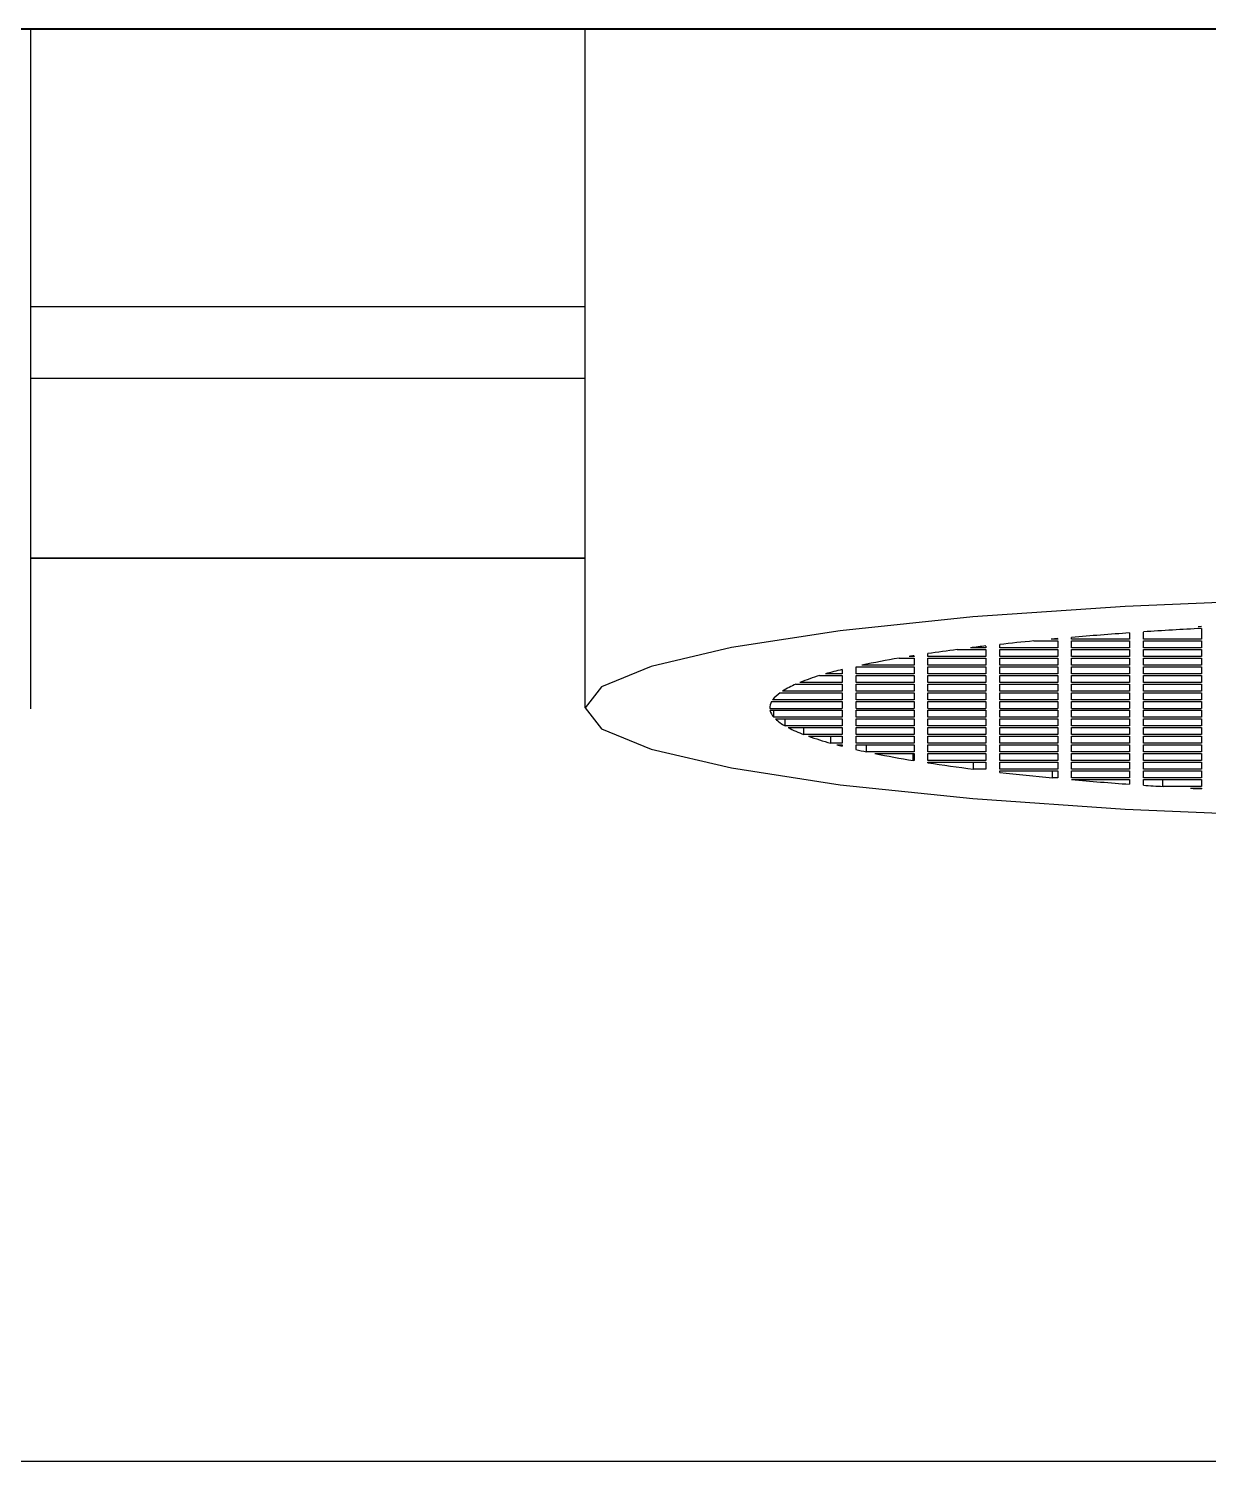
# Model space of a CAD drawing. Header units: millimetres. Extents: x -2889 to 8174, y 2447 to 8478.
# Drawn here: x 1772.304 to 1773.581, y 3481.123 to 3482.674 of the extents above; entities that cross this region are included whole.
import ezdxf

# ---------------------------------------------------------------- set-up
doc = ezdxf.new("R2010")
doc.units = ezdxf.units.MM

msp = doc.modelspace()

# ---------------------------------------------------------------- linework, layer by layer
at = {"color": 7, "linetype": 'Continuous', "lineweight": 25}
for p, q in [((1770.0363, 3482.6741), (1775.1763, 3482.6741)), ((1770.0447, 3482.6736), (1775.1678, 3482.6736)), ((1772.3063, 3481.9375), (1772.3063, 3482.6736)), ((1772.3063, 3481.9375), (1772.3063, 3482.6736)), ((1772.9063, 3481.9387), (1772.9063, 3482.6736)), ((1772.3063, 3482.1005), (1772.9063, 3482.1005)), ((1773.5736, 3482.0265), (1773.5699, 3482.0263)), ((1773.5736, 3482.0265), (1773.5699, 3482.0263)), ((1773.5736, 3482.0265), (1773.5736, 3482.0265)), ((1773.392, 3482.0111), (1773.418, 3482.0111)), ((1773.418, 3482.0129), (1773.411, 3482.0129)), ((1773.418, 3482.0135), (1773.418, 3482.0129)), ((1773.418, 3482.0111), (1773.418, 3482.0035)), ((1773.433, 3482.0129), (1773.433, 3482.0149)), ((1773.4958, 3482.0129), (1773.433, 3482.0129)), ((1773.433, 3482.0035), (1773.433, 3482.0111)), ((1773.433, 3482.0111), (1773.4958, 3482.0111)), ((1773.4958, 3482.0197), (1773.4958, 3482.0129)), ((1773.4958, 3482.0111), (1773.4958, 3482.0035)), ((1773.5108, 3482.0129), (1773.5108, 3482.0207)), ((1773.5736, 3482.0129), (1773.5108, 3482.0129)), ((1773.5108, 3482.0035), (1773.5108, 3482.0111)), ((1773.5108, 3482.0111), (1773.5736, 3482.0111)), ((1773.5736, 3482.0245), (1773.5736, 3482.0129)), ((1773.5736, 3482.0111), (1773.5736, 3482.0035)), ((1773.2625, 3481.995), (1773.2625, 3481.9941)), ((1773.2775, 3481.9941), (1773.2775, 3481.9973)), ((1773.3093, 3482.0017), (1773.3402, 3482.0017)), ((1773.3402, 3482.0035), (1773.3235, 3482.0035)), ((1773.3402, 3482.0055), (1773.3402, 3482.0035)), ((1773.3402, 3482.0017), (1773.3402, 3481.9941)), ((1773.3552, 3482.0035), (1773.3552, 3482.0073)), ((1773.418, 3482.0035), (1773.3552, 3482.0035)), ((1773.3552, 3481.9941), (1773.3552, 3482.0017)), ((1773.3552, 3482.0017), (1773.418, 3482.0017)), ((1773.418, 3482.0017), (1773.418, 3481.9941)), ((1773.4958, 3482.0035), (1773.433, 3482.0035)), ((1773.433, 3482.0017), (1773.4958, 3482.0017)), ((1773.433, 3481.9941), (1773.433, 3482.0017)), ((1773.4958, 3482.0017), (1773.4958, 3481.9941)), ((1773.5736, 3482.0035), (1773.5108, 3482.0035)), ((1773.5108, 3481.9941), (1773.5108, 3482.0017)), ((1773.5108, 3482.0017), (1773.5736, 3482.0017)), ((1773.5736, 3482.0017), (1773.5736, 3481.9941)), ((1773.1847, 3481.98), (1773.1847, 3481.9754)), ((1773.1997, 3481.9829), (1773.2625, 3481.9829)), ((1773.1997, 3481.9754), (1773.1997, 3481.9829)), ((1773.2625, 3481.9848), (1773.2059, 3481.9848)), ((1773.2463, 3481.9923), (1773.2625, 3481.9923)), ((1773.2625, 3481.9941), (1773.2572, 3481.9941)), ((1773.2625, 3481.9923), (1773.2625, 3481.9848)), ((1773.2625, 3481.9829), (1773.2625, 3481.9754)), ((1773.3402, 3481.9941), (1773.2775, 3481.9941)), ((1773.2775, 3481.9848), (1773.2775, 3481.9923)), ((1773.2775, 3481.9923), (1773.3402, 3481.9923)), ((1773.3402, 3481.9848), (1773.2775, 3481.9848)), ((1773.2775, 3481.9754), (1773.2775, 3481.9829)), ((1773.2775, 3481.9829), (1773.3402, 3481.9829)), ((1773.3402, 3481.9923), (1773.3402, 3481.9848)), ((1773.3402, 3481.9829), (1773.3402, 3481.9754)), ((1773.418, 3481.9941), (1773.3552, 3481.9941)), ((1773.3552, 3481.9848), (1773.3552, 3481.9923)), ((1773.3552, 3481.9923), (1773.418, 3481.9923)), ((1773.418, 3481.9848), (1773.3552, 3481.9848)), ((1773.3552, 3481.9829), (1773.418, 3481.9829)), ((1773.3552, 3481.9754), (1773.3552, 3481.9829)), ((1773.418, 3481.9923), (1773.418, 3481.9848)), ((1773.418, 3481.9829), (1773.418, 3481.9754)), ((1773.4958, 3481.9941), (1773.433, 3481.9941)), ((1773.433, 3481.9923), (1773.4958, 3481.9923)), ((1773.433, 3481.9848), (1773.433, 3481.9923)), ((1773.4958, 3481.9848), (1773.433, 3481.9848)), ((1773.433, 3481.9829), (1773.4958, 3481.9829)), ((1773.433, 3481.9754), (1773.433, 3481.9829)), ((1773.4958, 3481.9923), (1773.4958, 3481.9848)), ((1773.4958, 3481.9829), (1773.4958, 3481.9754)), ((1773.5736, 3481.9941), (1773.5108, 3481.9941)), ((1773.5108, 3481.9848), (1773.5108, 3481.9923)), ((1773.5108, 3481.9923), (1773.5736, 3481.9923)), ((1773.5736, 3481.9848), (1773.5108, 3481.9848)), ((1773.5108, 3481.9829), (1773.5736, 3481.9829)), ((1773.5108, 3481.9754), (1773.5108, 3481.9829)), ((1773.5736, 3481.9923), (1773.5736, 3481.9848)), ((1773.5736, 3481.9829), (1773.5736, 3481.9754)), ((1773.1347, 3481.9642), (1773.1847, 3481.9642)), ((1773.1847, 3481.966), (1773.1389, 3481.966)), ((1773.1603, 3481.9736), (1773.1847, 3481.9736)), ((1773.1847, 3481.9754), (1773.1666, 3481.9754)), ((1773.1847, 3481.9736), (1773.1847, 3481.966)), ((1773.1847, 3481.9642), (1773.1847, 3481.9566)), ((1773.2625, 3481.9754), (1773.1997, 3481.9754)), ((1773.1997, 3481.9736), (1773.2625, 3481.9736)), ((1773.1997, 3481.966), (1773.1997, 3481.9736)), ((1773.2625, 3481.966), (1773.1997, 3481.966)), ((1773.1997, 3481.9642), (1773.2625, 3481.9642)), ((1773.1997, 3481.9566), (1773.1997, 3481.9642)), ((1773.2625, 3481.9736), (1773.2625, 3481.966)), ((1773.2625, 3481.9642), (1773.2625, 3481.9566)), ((1773.3402, 3481.9754), (1773.2775, 3481.9754)), ((1773.2775, 3481.966), (1773.2775, 3481.9736)), ((1773.2775, 3481.9736), (1773.3402, 3481.9736)), ((1773.3402, 3481.966), (1773.2775, 3481.966)), ((1773.2775, 3481.9566), (1773.2775, 3481.9642)), ((1773.2775, 3481.9642), (1773.3402, 3481.9642)), ((1773.3402, 3481.9736), (1773.3402, 3481.966)), ((1773.3402, 3481.9642), (1773.3402, 3481.9566)), ((1773.418, 3481.9754), (1773.3552, 3481.9754)), ((1773.3552, 3481.9736), (1773.418, 3481.9736)), ((1773.3552, 3481.966), (1773.3552, 3481.9736)), ((1773.418, 3481.966), (1773.3552, 3481.966)), ((1773.3552, 3481.9642), (1773.418, 3481.9642)), ((1773.3552, 3481.9566), (1773.3552, 3481.9642)), ((1773.418, 3481.9736), (1773.418, 3481.966)), ((1773.418, 3481.9642), (1773.418, 3481.9566)), ((1773.4958, 3481.9754), (1773.433, 3481.9754)), ((1773.433, 3481.9736), (1773.4958, 3481.9736)), ((1773.433, 3481.966), (1773.433, 3481.9736)), ((1773.4958, 3481.966), (1773.433, 3481.966)), ((1773.433, 3481.9642), (1773.4958, 3481.9642)), ((1773.433, 3481.9566), (1773.433, 3481.9642)), ((1773.4958, 3481.9736), (1773.4958, 3481.966)), ((1773.4958, 3481.9642), (1773.4958, 3481.9566)), ((1773.5736, 3481.9754), (1773.5108, 3481.9754)), ((1773.5108, 3481.9736), (1773.5736, 3481.9736)), ((1773.5108, 3481.966), (1773.5108, 3481.9736)), ((1773.5736, 3481.966), (1773.5108, 3481.966)), ((1773.5108, 3481.9642), (1773.5736, 3481.9642)), ((1773.5108, 3481.9566), (1773.5108, 3481.9642)), ((1773.5736, 3481.9736), (1773.5736, 3481.966)), ((1773.5736, 3481.9642), (1773.5736, 3481.9566)), ((1773.1175, 3481.9548), (1773.1847, 3481.9548)), ((1773.1847, 3481.9566), (1773.1202, 3481.9566)), ((1773.1847, 3481.9548), (1773.1847, 3481.9472)), ((1773.2625, 3481.9566), (1773.1997, 3481.9566)), ((1773.1997, 3481.9548), (1773.2625, 3481.9548)), ((1773.1997, 3481.9472), (1773.1997, 3481.9548)), ((1773.2625, 3481.9548), (1773.2625, 3481.9472)), ((1773.3402, 3481.9566), (1773.2775, 3481.9566)), ((1773.2775, 3481.9472), (1773.2775, 3481.9548)), ((1773.2775, 3481.9548), (1773.3402, 3481.9548)), ((1773.3402, 3481.9548), (1773.3402, 3481.9472)), ((1773.418, 3481.9566), (1773.3552, 3481.9566)), ((1773.3552, 3481.9548), (1773.418, 3481.9548)), ((1773.3552, 3481.9472), (1773.3552, 3481.9548)), ((1773.418, 3481.9548), (1773.418, 3481.9472)), ((1773.4958, 3481.9566), (1773.433, 3481.9566)), ((1773.433, 3481.9548), (1773.4958, 3481.9548)), ((1773.433, 3481.9472), (1773.433, 3481.9548)), ((1773.4958, 3481.9548), (1773.4958, 3481.9472)), ((1773.5736, 3481.9566), (1773.5108, 3481.9566)), ((1773.5108, 3481.9472), (1773.5108, 3481.9548)), ((1773.5108, 3481.9548), (1773.5736, 3481.9548)), ((1773.5736, 3481.9548), (1773.5736, 3481.9472)), ((1773.1063, 3481.9378), (1773.1847, 3481.9378)), ((1773.1066, 3481.936), (1773.1847, 3481.936)), ((1773.1082, 3481.9454), (1773.1847, 3481.9454)), ((1773.1847, 3481.9472), (1773.1094, 3481.9472)), ((1773.1108, 3481.9285), (1773.1108, 3481.936)), ((1773.1847, 3481.9454), (1773.1847, 3481.9378)), ((1773.1847, 3481.936), (1773.1847, 3481.9285)), ((1773.2625, 3481.9472), (1773.1997, 3481.9472)), ((1773.1997, 3481.9454), (1773.2625, 3481.9454)), ((1773.1997, 3481.9378), (1773.1997, 3481.9454)), ((1773.1997, 3481.9378), (1773.2625, 3481.9378)), ((1773.1997, 3481.936), (1773.2625, 3481.936)), ((1773.1997, 3481.9285), (1773.1997, 3481.936)), ((1773.2625, 3481.9454), (1773.2625, 3481.9378)), ((1773.2625, 3481.936), (1773.2625, 3481.9285)), ((1773.3402, 3481.9472), (1773.2775, 3481.9472)), ((1773.2775, 3481.9378), (1773.2775, 3481.9454)), ((1773.2775, 3481.9454), (1773.3402, 3481.9454)), ((1773.2775, 3481.9378), (1773.3402, 3481.9378)), ((1773.2775, 3481.9285), (1773.2775, 3481.936)), ((1773.2775, 3481.936), (1773.3402, 3481.936)), ((1773.3402, 3481.9454), (1773.3402, 3481.9378)), ((1773.3402, 3481.936), (1773.3402, 3481.9285)), ((1773.418, 3481.9472), (1773.3552, 3481.9472)), ((1773.3552, 3481.9454), (1773.418, 3481.9454)), ((1773.3552, 3481.9378), (1773.3552, 3481.9454)), ((1773.3552, 3481.9378), (1773.418, 3481.9378)), ((1773.3552, 3481.936), (1773.418, 3481.936)), ((1773.3552, 3481.9285), (1773.3552, 3481.936)), ((1773.418, 3481.9454), (1773.418, 3481.9378)), ((1773.418, 3481.936), (1773.418, 3481.9285)), ((1773.4958, 3481.9472), (1773.433, 3481.9472)), ((1773.433, 3481.9454), (1773.4958, 3481.9454)), ((1773.433, 3481.9378), (1773.433, 3481.9454)), ((1773.433, 3481.9378), (1773.4958, 3481.9378)), ((1773.433, 3481.936), (1773.4958, 3481.936)), ((1773.433, 3481.9285), (1773.433, 3481.936)), ((1773.4958, 3481.9454), (1773.4958, 3481.9378)), ((1773.4958, 3481.936), (1773.4958, 3481.9285)), ((1773.5736, 3481.9472), (1773.5108, 3481.9472)), ((1773.5108, 3481.9454), (1773.5736, 3481.9454)), ((1773.5108, 3481.9378), (1773.5108, 3481.9454)), ((1773.5108, 3481.9378), (1773.5736, 3481.9378)), ((1773.5108, 3481.936), (1773.5736, 3481.936)), ((1773.5108, 3481.9285), (1773.5108, 3481.936)), ((1773.5736, 3481.9454), (1773.5736, 3481.9378)), ((1773.5736, 3481.936), (1773.5736, 3481.9285)), ((1773.1847, 3481.9285), (1773.1108, 3481.9285)), ((1773.1125, 3481.9266), (1773.1847, 3481.9266)), ((1773.123, 3481.9191), (1773.123, 3481.9266)), ((1773.1847, 3481.9191), (1773.123, 3481.9191)), ((1773.1847, 3481.9266), (1773.1847, 3481.9191)), ((1773.2625, 3481.9285), (1773.1997, 3481.9285)), ((1773.1997, 3481.9266), (1773.2625, 3481.9266)), ((1773.1997, 3481.9191), (1773.1997, 3481.9266)), ((1773.2625, 3481.9191), (1773.1997, 3481.9191)), ((1773.2625, 3481.9266), (1773.2625, 3481.9191)), ((1773.3402, 3481.9285), (1773.2775, 3481.9285)), ((1773.2775, 3481.9191), (1773.2775, 3481.9266)), ((1773.2775, 3481.9266), (1773.3402, 3481.9266)), ((1773.3402, 3481.9191), (1773.2775, 3481.9191)), ((1773.3402, 3481.9266), (1773.3402, 3481.9191)), ((1773.418, 3481.9285), (1773.3552, 3481.9285)), ((1773.3552, 3481.9191), (1773.3552, 3481.9266)), ((1773.3552, 3481.9266), (1773.418, 3481.9266)), ((1773.418, 3481.9191), (1773.3552, 3481.9191)), ((1773.418, 3481.9266), (1773.418, 3481.9191)), ((1773.4958, 3481.9285), (1773.433, 3481.9285)), ((1773.433, 3481.9266), (1773.4958, 3481.9266)), ((1773.433, 3481.9191), (1773.433, 3481.9266)), ((1773.4958, 3481.9191), (1773.433, 3481.9191)), ((1773.4958, 3481.9266), (1773.4958, 3481.9191)), ((1773.5736, 3481.9285), (1773.5108, 3481.9285)), ((1773.5108, 3481.9191), (1773.5108, 3481.9266)), ((1773.5108, 3481.9266), (1773.5736, 3481.9266)), ((1773.5736, 3481.9191), (1773.5108, 3481.9191)), ((1773.5736, 3481.9266), (1773.5736, 3481.9191)), ((1773.1262, 3481.9173), (1773.1847, 3481.9173)), ((1773.1432, 3481.9097), (1773.1432, 3481.9173)), ((1773.1847, 3481.9097), (1773.1432, 3481.9097)), ((1773.1481, 3481.9079), (1773.1847, 3481.9079)), ((1773.1723, 3481.9003), (1773.1723, 3481.9079)), ((1773.1847, 3481.9173), (1773.1847, 3481.9097)), ((1773.1847, 3481.9079), (1773.1847, 3481.9003)), ((1773.1997, 3481.9173), (1773.2625, 3481.9173)), ((1773.1997, 3481.9097), (1773.1997, 3481.9173)), ((1773.2625, 3481.9097), (1773.1997, 3481.9097)), ((1773.1997, 3481.9079), (1773.2625, 3481.9079)), ((1773.1997, 3481.9003), (1773.1997, 3481.9079)), ((1773.2625, 3481.9173), (1773.2625, 3481.9097)), ((1773.2625, 3481.9079), (1773.2625, 3481.9003)), ((1773.2775, 3481.9097), (1773.2775, 3481.9173)), ((1773.2775, 3481.9173), (1773.3402, 3481.9173)), ((1773.3402, 3481.9097), (1773.2775, 3481.9097)), ((1773.2775, 3481.9003), (1773.2775, 3481.9079)), ((1773.2775, 3481.9079), (1773.3402, 3481.9079)), ((1773.3402, 3481.9173), (1773.3402, 3481.9097)), ((1773.3402, 3481.9079), (1773.3402, 3481.9003)), ((1773.3552, 3481.9173), (1773.418, 3481.9173)), ((1773.3552, 3481.9097), (1773.3552, 3481.9173)), ((1773.418, 3481.9097), (1773.3552, 3481.9097)), ((1773.3552, 3481.9079), (1773.418, 3481.9079)), ((1773.3552, 3481.9003), (1773.3552, 3481.9079)), ((1773.418, 3481.9173), (1773.418, 3481.9097)), ((1773.418, 3481.9079), (1773.418, 3481.9003)), ((1773.433, 3481.9173), (1773.4958, 3481.9173)), ((1773.433, 3481.9097), (1773.433, 3481.9173)), ((1773.4958, 3481.9097), (1773.433, 3481.9097)), ((1773.433, 3481.9079), (1773.4958, 3481.9079)), ((1773.433, 3481.9003), (1773.433, 3481.9079)), ((1773.4958, 3481.9173), (1773.4958, 3481.9097)), ((1773.4958, 3481.9079), (1773.4958, 3481.9003)), ((1773.5108, 3481.9173), (1773.5736, 3481.9173)), ((1773.5108, 3481.9097), (1773.5108, 3481.9173)), ((1773.5736, 3481.9097), (1773.5108, 3481.9097)), ((1773.5108, 3481.9079), (1773.5736, 3481.9079)), ((1773.5108, 3481.9003), (1773.5108, 3481.9079)), ((1773.5736, 3481.9173), (1773.5736, 3481.9097)), ((1773.5736, 3481.9079), (1773.5736, 3481.9003)), ((1773.1847, 3481.9003), (1773.1723, 3481.9003)), ((1773.1789, 3481.8985), (1773.1847, 3481.8985)), ((1773.1847, 3481.8985), (1773.1847, 3481.897)), ((1773.2625, 3481.9003), (1773.1997, 3481.9003)), ((1773.1997, 3481.8985), (1773.2625, 3481.8985)), ((1773.1997, 3481.8934), (1773.1997, 3481.8985)), ((1773.2111, 3481.8909), (1773.2111, 3481.8985)), ((1773.2625, 3481.8909), (1773.2111, 3481.8909)), ((1773.2199, 3481.8891), (1773.2625, 3481.8891)), ((1773.2616, 3481.8815), (1773.2616, 3481.8891)), ((1773.2625, 3481.8985), (1773.2625, 3481.8909)), ((1773.2625, 3481.8891), (1773.2625, 3481.8815)), ((1773.3402, 3481.9003), (1773.2775, 3481.9003)), ((1773.2775, 3481.8909), (1773.2775, 3481.8985)), ((1773.2775, 3481.8985), (1773.3402, 3481.8985)), ((1773.3402, 3481.8909), (1773.2775, 3481.8909)), ((1773.2775, 3481.8891), (1773.3402, 3481.8891)), ((1773.2775, 3481.8815), (1773.2775, 3481.8891)), ((1773.3402, 3481.8985), (1773.3402, 3481.8909)), ((1773.3402, 3481.8891), (1773.3402, 3481.8815)), ((1773.418, 3481.9003), (1773.3552, 3481.9003)), ((1773.3552, 3481.8985), (1773.418, 3481.8985)), ((1773.3552, 3481.8909), (1773.3552, 3481.8985)), ((1773.418, 3481.8909), (1773.3552, 3481.8909)), ((1773.3552, 3481.8891), (1773.418, 3481.8891)), ((1773.3552, 3481.8815), (1773.3552, 3481.8891)), ((1773.418, 3481.8985), (1773.418, 3481.8909)), ((1773.418, 3481.8891), (1773.418, 3481.8815)), ((1773.4958, 3481.9003), (1773.433, 3481.9003)), ((1773.433, 3481.8985), (1773.4958, 3481.8985)), ((1773.433, 3481.8909), (1773.433, 3481.8985)), ((1773.4958, 3481.8909), (1773.433, 3481.8909)), ((1773.433, 3481.8891), (1773.4958, 3481.8891)), ((1773.433, 3481.8815), (1773.433, 3481.8891)), ((1773.4958, 3481.8985), (1773.4958, 3481.8909)), ((1773.4958, 3481.8891), (1773.4958, 3481.8815)), ((1773.5736, 3481.9003), (1773.5108, 3481.9003)), ((1773.5108, 3481.8985), (1773.5736, 3481.8985)), ((1773.5108, 3481.8909), (1773.5108, 3481.8985)), ((1773.5736, 3481.8909), (1773.5108, 3481.8909)), ((1773.5108, 3481.8891), (1773.5736, 3481.8891)), ((1773.5108, 3481.8815), (1773.5108, 3481.8891)), ((1773.5736, 3481.8985), (1773.5736, 3481.8909)), ((1773.5736, 3481.8891), (1773.5736, 3481.8815)), ((1773.2625, 3481.8815), (1773.2616, 3481.8815)), ((1773.3402, 3481.8815), (1773.2775, 3481.8815)), ((1773.2775, 3481.8797), (1773.3402, 3481.8797)), ((1773.2775, 3481.879), (1773.2775, 3481.8797)), ((1773.3267, 3481.8722), (1773.3267, 3481.8797)), ((1773.3402, 3481.8722), (1773.3267, 3481.8722)), ((1773.3402, 3481.8797), (1773.3402, 3481.8722)), ((1773.418, 3481.8815), (1773.3552, 3481.8815)), ((1773.3552, 3481.8797), (1773.418, 3481.8797)), ((1773.3552, 3481.8722), (1773.3552, 3481.8797)), ((1773.418, 3481.8722), (1773.3552, 3481.8722)), ((1773.418, 3481.8797), (1773.418, 3481.8722)), ((1773.4958, 3481.8815), (1773.433, 3481.8815)), ((1773.433, 3481.8797), (1773.4958, 3481.8797)), ((1773.433, 3481.8722), (1773.433, 3481.8797)), ((1773.4958, 3481.8722), (1773.433, 3481.8722)), ((1773.4958, 3481.8797), (1773.4958, 3481.8722)), ((1773.5736, 3481.8815), (1773.5108, 3481.8815)), ((1773.5108, 3481.8797), (1773.5736, 3481.8797)), ((1773.5108, 3481.8722), (1773.5108, 3481.8797)), ((1773.5736, 3481.8722), (1773.5108, 3481.8722)), ((1773.5736, 3481.8797), (1773.5736, 3481.8722)), ((1773.3552, 3481.8703), (1773.418, 3481.8703)), ((1773.3552, 3481.8687), (1773.3552, 3481.8703)), ((1773.4123, 3481.8628), (1773.4123, 3481.8703)), ((1773.418, 3481.8628), (1773.4123, 3481.8628)), ((1773.418, 3481.8703), (1773.418, 3481.8628)), ((1773.433, 3481.8703), (1773.4958, 3481.8703)), ((1773.433, 3481.8628), (1773.433, 3481.8703)), ((1773.4958, 3481.8628), (1773.433, 3481.8628)), ((1773.433, 3481.861), (1773.4958, 3481.861)), ((1773.433, 3481.8609), (1773.433, 3481.861)), ((1773.4958, 3481.8703), (1773.4958, 3481.8628)), ((1773.4958, 3481.861), (1773.4958, 3481.8558)), ((1773.5108, 3481.8628), (1773.5108, 3481.8703)), ((1773.5108, 3481.8703), (1773.5736, 3481.8703)), ((1773.5736, 3481.8628), (1773.5108, 3481.8628)), ((1773.5108, 3481.861), (1773.5736, 3481.861)), ((1773.5108, 3481.8548), (1773.5108, 3481.861)), ((1773.532, 3481.8534), (1773.532, 3481.861)), ((1773.5736, 3481.8703), (1773.5736, 3481.8628)), ((1773.5736, 3481.861), (1773.5736, 3481.8534)), ((1773.5736, 3481.8534), (1773.532, 3481.8534)), ((1773.5618, 3481.8516), (1773.5736, 3481.8516)), ((1773.5736, 3481.8516), (1773.5736, 3481.8509)), ((1783.3667, 3481.1226), (1770.3458, 3481.1226))]:
    msp.add_line(p, q, dxfattribs=at)
at = {"color": 8, "linetype": 'Continuous', "lineweight": 25}
for p, q in [((1772.3063, 3482.3732), (1772.9063, 3482.3732)), ((1772.9063, 3482.2953), (1772.3063, 3482.2953)), ((1772.3063, 3482.101), (1772.9063, 3482.101))]:
    msp.add_line(p, q, dxfattribs=at)
at = {"color": 7, "linetype": 'Continuous', "lineweight": 25, "flags": 128}
for points in [[(1773.6705, 3482.0559), (1773.4909, 3482.0484), (1773.3262, 3482.037), (1773.1825, 3482.0219), (1773.065, 3482.0039), (1772.9779, 3481.9835), (1772.9243, 3481.9615), (1772.9063, 3481.9387)], [(1773.6705, 3482.0559), (1773.4909, 3482.0484), (1773.3262, 3482.037), (1773.1825, 3482.0219), (1773.065, 3482.0039), (1772.9779, 3481.9835), (1772.9243, 3481.9615), (1772.9063, 3481.9387)], [(1772.9063, 3481.9387), (1772.9243, 3481.9159), (1772.9779, 3481.8939), (1773.065, 3481.8735), (1773.1825, 3481.8554), (1773.3262, 3481.8404), (1773.4909, 3481.8289), (1773.6705, 3481.8214)], [(1772.9063, 3481.9387), (1772.9243, 3481.9159), (1772.9779, 3481.8939), (1773.065, 3481.8735), (1773.1825, 3481.8554), (1773.3262, 3481.8404), (1773.4909, 3481.8289), (1773.6705, 3481.8214)]]:
    msp.add_lwpolyline(points, dxfattribs=at)
at = {"color": 7, "linetype": 'Continuous', "lineweight": 25}
for centre, radius, start, end in [((1773.6732, 3479.1418), 2.883, 95.5972, 96.332), ((1773.7212, 3478.6482), 3.379, 95.1476, 95.2665), ((1773.7692, 3478.084), 3.9452, 93.9733, 94.8878), ((1773.8249, 3477.2685), 4.7627, 93.0245, 93.7811), ((1773.4954, 3480.5196), 1.4937, 98.9722, 99.1771), ((1773.555, 3480.1219), 1.8958, 97.4453, 98.417), ((1773.6161, 3479.6486), 2.3731, 96.6756, 97.0829), ((1773.3144, 3481.4354), 0.5599, 103.3958, 105.3113), ((1773.4273, 3480.9173), 1.0902, 99.5613, 101.7174), ((1773.1774, 3481.8647), 0.1083, 113.2461, 121.9127), ((1773.2379, 3481.7206), 0.2646, 107.0516, 111.9638), ((1773.1375, 3481.9253), 0.0356, 124.1764, 142.0782), ((1773.1194, 3481.9386), 0.0131, 148.4608, 183.1981), ((1773.1235, 3481.9405), 0.0176, 194.7577, 223.3323), ((1773.1499, 3481.9672), 0.0552, 227.3444, 240.7709), ((1773.1977, 3482.0549), 0.1551, 242.5515, 249.4337), ((1773.2655, 3482.2396), 0.3518, 250.5144, 254.6338), ((1773.3208, 3482.4372), 0.5571, 255.2495, 255.8596), ((1773.376, 3482.6702), 0.7965, 257.209, 258.0509), ((1773.4513, 3483.045), 1.1788, 258.6808, 260.742), ((1773.5659, 3483.7686), 1.9114, 261.3207, 262.812), ((1773.6862, 3484.7662), 2.9163, 263.4844, 264.6113), ((1773.7732, 3485.7155), 3.8696, 264.9563, 265.8888), ((1773.8185, 3486.3406), 4.4963, 266.0762, 266.3469), ((1773.8465, 3486.7985), 4.9551, 266.7063, 266.8425)]:
    msp.add_arc(centre, radius, start, end, dxfattribs=at)

doc.saveas('drawing.dxf')
